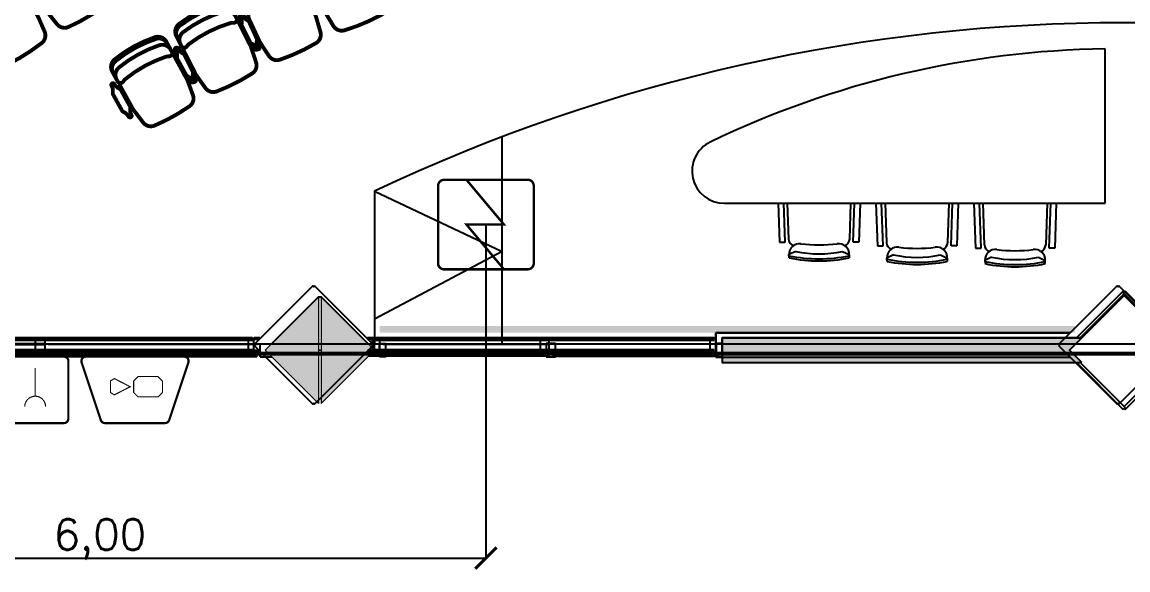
# Model space of a CAD drawing. Header units: metres. Extents: x -331 to 2982, y 362 to 2539.
# Drawn here: x 837.98 to 846.57, y 978.68 to 982.94 of the extents above; entities that cross this region are included whole.
import ezdxf

# ---------------------------------------------------------------- set-up
doc = ezdxf.new("R2010")
doc.units = ezdxf.units.M
doc.layers.get('0').update_dxf_attribs({"color": 251})
doc.layers.get('Defpoints').update_dxf_attribs({"color": 251})
doc.layers.add('_cotas', color=251, linetype='Continuous', lineweight=13)
doc.layers.add('BASE', color=8, linetype='Continuous', lineweight=5)
for name, color, linetype in [('CX', 251, 'Continuous'), ('DET. FUMAÇA', 1, 'Continuous'), ('Est', 251, 'Continuous'), ('Pis', 251, 'Continuous'), ('Renato', 7, 'Continuous')]:
    doc.layers.add(name, color=color, linetype=linetype)
doc.styles.add('COTA', font='simplex.shx')
doc.styles.get("Standard").update_dxf_attribs({"font": 'arial.ttf', "height": 0.3})
doc.dimstyles.new('1_100', dxfattribs={"dimtxt": 0.25, "dimasz": 0.15, "dimexe": 0.5, "dimexo": 0.25, "dimgap": 0.25, "dimtad": 1, "dimtxsty": 'Standard', "dimblk": 'DOT', "dimcen": 0.15, "dimadec": 0, "dimazin": 0, "dimtfac": 1, "dimtmove": 0, "dimatfit": 3, "dimfxl": 1, "dimarcsym": 0})

# ---------------------------------------------------------------- blocks, each defined once
blk = doc.blocks.new('XR_BL2_AND_MON-REV15$0$A$C331768BC')
at = {"layer": 'CX'}
for p, q in [((0, 71), (102, 71)), ((0, 0), (0, 71)), ((102, 71), (102, 0)), ((102, 0), (0, 0))]:
    blk.add_line(p, q, dxfattribs=at)
blk = doc.blocks.new('XR_BL2_AND_MON-REV15$0$A$C03051BF2')
at = {"layer": 'CX'}
blk.add_lwpolyline([(102, 46.2), (0, 46.2), (0, 0), (102, 0)], close=True, dxfattribs=at)
blk = doc.blocks.new('XR_BL2_AND_MON-REV15$0$P_M')
at = {"layer": 'Est'}
blk.add_lwpolyline([(0.4596, -0.4313), (0.4525, -0.4243), (0.4596, -0.4172), (0.0071, 0.0354), (0, 0.0283), (-0.0071, 0.0354), (-0.4596, -0.4172), (-0.4525, -0.4243), (-0.4596, -0.4313), (-0.0071, -0.8839), (0, -0.8768), (0.0071, -0.8839)], close=True, dxfattribs=at)
blk = doc.blocks.new('WEW')
at = {"color": 1, "lineweight": 0, "true_color": 0xe60000}
for p, q in [((1781.2441, 994.0054), (1781.4393, 994.4815)), ((1781.4393, 994.4815), (1781.3076, 994.3597)), ((1781.4393, 994.4815), (1781.4475, 994.3024)), ((1781.0746, 994.1749), (1781.4135, 993.836)), ((1781.4135, 994.1749), (1781.0746, 993.836))]:
    blk.add_line(p, q, dxfattribs=at)
at = {"color": 1, "true_color": 0xe60000, "const_width": 0.0172}
for points in [[(1779.2591, 993.7474), (1780.0234, 993.7474, 0.511918), (1780.056, 993.7926), (1779.907, 994.2397, 0.322823), (1779.8744, 994.2632), (1779.4081, 994.2632, 0.322823), (1779.3755, 994.2397), (1779.2264, 993.7926, 0.511918)], [(1780.1934, 994.2632), (1780.6405, 994.2632, -0.414214), (1780.6749, 994.2288), (1780.6749, 993.7817, -0.414214), (1780.6405, 993.7474), (1780.1934, 993.7474, -0.414214), (1780.1591, 993.7817), (1780.1591, 994.2288, -0.414214)], [(1780.7638, 993.7475), (1781.7243, 993.7475, 0.435311), (1781.7586, 993.7844, 0.930949), (1780.7295, 993.7844, 0.435311)]]:
    blk.add_lwpolyline(points, format="xyb", close=True, dxfattribs=at)
at = {"color": 1, "true_color": 0xe60000, "const_width": 0.0086}
for points in [[(1780.336, 994.1351), (1780.338, 994.1172), (1780.3444, 994.099), (1780.3512, 994.0881), (1780.3653, 994.0727), (1780.3732, 994.0672), (1780.3855, 994.0604), (1780.3972, 994.0568), (1780.4131, 994.0548), (1780.4214, 994.0548), (1780.4313, 994.0561), (1780.4499, 994.0615), (1780.4645, 994.0699), (1780.4775, 994.0816), (1780.4877, 994.0963), (1780.494, 994.1103), (1780.4969, 994.1224), (1780.4976, 994.1296), (1780.4978, 994.1357)], [(1780.417, 993.8365), (1780.417, 994.0546)]]:
    blk.add_lwpolyline(points, dxfattribs=at)
for points in [[(1779.4627, 994.06), (1779.6173, 994.06), (1779.6516, 994.0256), (1779.6516, 993.9362), (1779.6173, 993.9018), (1779.4627, 993.9018), (1779.4283, 993.9362), (1779.4283, 994.0256)], [(1779.8323, 993.9362), (1779.8323, 994.0256), (1779.8017, 994.0442), (1779.6788, 993.9809), (1779.8017, 993.9175)]]:
    blk.add_lwpolyline(points, close=True, dxfattribs=at)
at = {"color": 1, "lineweight": 0, "true_color": 0xe60000}
for radius in [0.1579, 0.1191, 0.0774]:
    blk.add_circle((1781.2441, 994.0054), radius, dxfattribs=at)
blk = doc.blocks.new('XR_BL2_AND_MON-REV15$0$PILAR_60X60_JUNTA')
at = {"layer": 'BASE'}
for points in [[(-0.4143, 0.01), (0, 0.4243), (0.4143, 0.01)], [(-0.4143, -0.01), (0, -0.4243), (0.4143, -0.01)]]:
    blk.add_hatch(color=256, dxfattribs=at).paths.add_polyline_path(points)
at = {"layer": 'BASE', "linetype": 'ByBlock'}
for points in [[(-0.4143, 0.01), (0, 0.4243), (0.4143, 0.01)], [(-0.4143, -0.01), (0, -0.4243), (0.4143, -0.01)]]:
    blk.add_lwpolyline(points, close=True, dxfattribs=at)
at = {"layer": 'BASE'}
blk.add_point((0, 0), dxfattribs=at)
blk = doc.blocks.new('XR_BL2_AND_MON-REV15$0$D7')
at = {"layer": 'BASE', "elevation": -2360.3554}
for points in [[(-0.0433, 1.3854), (-0.0493, 1.3854), (-0.0493, 2.675), (-0.0433, 2.675)], [(0.0437, 1.3854), (0.0497, 1.3854), (0.0497, 2.675), (0.0437, 2.675)], [(-0.0433, 1.3554), (-0.0493, 1.3554), (-0.0493, 0.0657), (-0.0433, 0.0657)], [(0.0437, 1.3554), (0.0497, 1.3554), (0.0497, 0.0657), (0.0437, 0.0657)]]:
    blk.add_lwpolyline(points, close=True, dxfattribs=at)
at = {"layer": 'BASE'}
blk.add_lwpolyline([(0.05, -0.05), (0.05, 0.04), (-0.05, 0.04), (-0.05, -0.05)], dxfattribs=at)
at = {"layer": 'BASE', "yscale": 0.0009999999999763531}
for name, p, xscale, zscale in [('XR_BL2_AND_MON-REV15$0$A$C03051BF2', (0.0512, 2.6545, 0.0295), -0.0009999999999763531, 0.001000000000004775), ('XR_BL2_AND_MON-REV15$0$A$C331768BC', (-0.0508, 1.3349, 0.059), 0.0009999999999763531, 0.0009999999999763531)]:
    blk.add_blockref(name, p, dxfattribs=dict(at, xscale=xscale, zscale=zscale))
at = {"layer": 'BASE', "xscale": 0.0009999999999763531, "yscale": 0.0009999999999763531, "zscale": 0.0009999999999763531, "rotation": 180}
blk.add_blockref('XR_BL2_AND_MON-REV15$0$A$C03051BF2', (0.0512, 0.0862, 0.0295), dxfattribs=at)
blk = doc.blocks.new('Detector de fumaça')
at = {"layer": 'DET. FUMAÇA', "linetype": 'Continuous', "lineweight": 15, "const_width": 0.0187}
blk.add_lwpolyline([(774.5995, 539.8158), (775.2491, 539.8158, -0.414214), (775.2958, 539.769), (775.2958, 539.1669, -0.414214), (775.2491, 539.1202), (774.5995, 539.1202, -0.414214), (774.5527, 539.1669), (774.5527, 539.769, -0.414214)], format="xyb", close=True, dxfattribs=at)
blk.add_lwpolyline([(774.773, 539.8158), (775.0645, 539.468), (774.773, 539.468), (775.0645, 539.1202)], dxfattribs=at)
blk = doc.blocks.new('_ARCHTICK')
at = {"color": 0, "linetype": 'ByBlock', "const_width": 0.15}
blk.add_lwpolyline([(-0.5, -0.5), (0.5, 0.5)], dxfattribs=at)
blk = doc.blocks.new('*D4774')
at = {"layer": '_cotas', "color": 1, "lineweight": -2, "transparency": 16777216}
for p, q in [((835.5814, 981.3673), (835.5814, 978.7762)), ((841.5814, 981.3673), (841.5814, 978.7762)), ((835.5814, 978.7762), (841.5814, 978.7762))]:
    blk.add_line(p, q, dxfattribs=at)
at = {"layer": 'Defpoints', "color": 0, "transparency": 16777216}
for p in [(835.5814, 981.3673), (841.5814, 981.3673), (841.5814, 978.7762)]:
    blk.add_point(p, dxfattribs=at)
at = {"layer": '_cotas', "color": 1, "lineweight": -2, "transparency": 16777216, "xscale": 0.165, "yscale": 0.165, "zscale": 0.165, "rotation": 180}
blk.add_blockref('_ARCHTICK', (835.5814, 978.7762), dxfattribs=at)
at = {"layer": '_cotas', "color": 1, "lineweight": -2, "transparency": 16777216, "xscale": 0.165, "yscale": 0.165, "zscale": 0.165}
blk.add_blockref('_ARCHTICK', (841.5814, 978.7762), dxfattribs=at)
at = {"layer": '_cotas', "color": 1, "transparency": 16777216, "insert": (838.5814, 978.9228), "char_height": 0.24, "attachment_point": 5, "style": 'COTA'}
blk.add_mtext('\\A1;6,00', dxfattribs=at)
blk = doc.blocks.new('_Dot')
at = {"color": 0, "linetype": 'ByBlock', "lineweight": -2}
blk.add_line((-0.5, 0), (-1, 0), dxfattribs=at)
at = {"color": 0, "linetype": 'ByBlock', "const_width": 0.5}
blk.add_lwpolyline([(-0.25, 0, 1), (0.25, 0, 1)], format="xyb", close=True, dxfattribs=at)

msp = doc.modelspace()

# ---------------------------------------------------------------- hatches: boundary and pattern name
at = {"layer": 'Renato'}
h = msp.add_hatch(color=256, dxfattribs=at)
h.dxf.hatch_style = 1
h.paths.add_polyline_path([(840.7553, 980.5285), (846.1596, 980.5285), (846.1596, 980.5785), (840.7553, 980.5785)])
msp.add_hatch(color=256, dxfattribs=at).paths.add_polyline_path([(846.2118, 980.2962), (846.1168, 980.3912), (846.2118, 980.4862), (843.416, 980.4862), (843.416, 980.2962)])

# ---------------------------------------------------------------- linework, layer by layer
at = {"lineweight": 0}
msp.add_lwpolyline([(830.51, 980.3648), (862.4472, 980.3648, 1.000162), (862.4486, 989.1047), (862.118, 989.1022), (862.118, 991.1173), (862.193, 991.1173), (862.193, 991.3073), (830.793, 991.3073), (830.793, 991.1173), (830.868, 991.1173), (830.868, 989.1048, 1.0398), (830.5074, 980.3647, 0.005135)], format="xyb", close=True, dxfattribs=at)
at = {"layer": 'Pis'}
for p, q in [((846.393, 981.5323), (846.393, 982.7313)), ((843.4329, 981.5323), (846.393, 981.5323)), ((843.8514, 981.5323), (843.8617, 981.2299)), ((843.9057, 981.2299), (843.8954, 981.5323)), ((843.9229, 981.5323), (843.932, 981.2545)), ((844.4085, 981.2545), (844.4177, 981.5323)), ((844.4349, 981.2299), (844.4452, 981.5323)), ((844.4892, 981.5323), (844.4789, 981.2299)), ((844.6119, 981.5323), (844.6231, 981.203)), ((844.6671, 981.203), (844.6559, 981.5323)), ((844.6834, 981.5323), (844.6935, 981.2276)), ((845.1699, 981.2276), (845.18, 981.5323)), ((845.1963, 981.203), (845.2075, 981.5323)), ((845.2515, 981.5323), (845.2403, 981.203)), ((845.3727, 981.5323), (845.3845, 981.1851)), ((845.4285, 981.1851), (845.4167, 981.5323)), ((845.4549, 981.2097), (845.4442, 981.5323)), ((845.942, 981.5323), (845.9314, 981.2097)), ((845.9577, 981.1851), (845.9696, 981.5323)), ((846.0136, 981.5323), (846.0017, 981.1851)), ((843.8617, 981.2299), (843.9057, 981.2299)), ((844.4789, 981.2299), (844.4349, 981.2299)), ((843.9882, 981.1587), (843.936, 981.1336)), ((844.3524, 981.1587), (844.4045, 981.1336)), ((844.6231, 981.203), (844.6671, 981.203)), ((845.2403, 981.203), (845.1963, 981.203)), ((845.3845, 981.1851), (845.4285, 981.1851)), ((846.0017, 981.1851), (845.9577, 981.1851)), ((843.9369, 981.1084), (843.936, 981.1336)), ((844.4045, 981.1336), (844.4037, 981.1084)), ((844.7496, 981.1317), (844.6975, 981.1067)), ((844.6983, 981.0815), (844.6975, 981.1067)), ((845.1138, 981.1317), (845.1659, 981.1067)), ((845.1659, 981.1067), (845.1651, 981.0815)), ((845.511, 981.1138), (845.4589, 981.0887)), ((845.4589, 981.0887), (845.4597, 981.0636)), ((845.8752, 981.1138), (845.9274, 981.0887)), ((845.9265, 981.0636), (845.9274, 981.0887)), ((839.7789, 980.3819), (839.7789, 980.4819)), ((840.6598, 980.4821), (843.3679, 980.4821)), ((843.3679, 980.4821), (843.3679, 980.5273)), ((843.3679, 980.5273), (846.1213, 980.5273)), ((843.3679, 980.4873), (843.3679, 980.4771)), ((843.368, 980.5273), (846.1213, 980.5273)), ((843.368, 980.5273), (843.368, 980.3373)), ((846.1213, 980.5273), (843.368, 980.5273)), ((843.368, 980.5273), (843.368, 980.3373)), ((843.368, 980.3874), (843.368, 980.3773)), ((843.368, 980.3373), (846.1213, 980.3373)), ((843.368, 980.3373), (846.1213, 980.3373))]:
    msp.add_line(p, q, dxfattribs=at)
at = {"layer": 'Pis', "const_width": 0.03}
for points in [[(830.51, 980.3648), (862.4472, 980.3648, 1.000162), (862.4486, 989.1047), (862.118, 989.1022), (862.118, 991.1173), (862.193, 991.1173), (862.193, 991.3073), (830.793, 991.3073), (830.793, 991.1173), (830.868, 991.1173), (830.868, 989.1048, 1.0398), (830.5074, 980.3647, 0.005135)], [(839.5941, 982.9317, 0.08991), (839.2757, 982.7708, 0.086278), (839.2582, 982.752, -0.57735), (839.2149, 982.7544), (839.1756, 982.8322, -0.36261), (839.1973, 982.9259, -0.08991), (839.5157, 983.0868, -0.36261), (839.604, 983.0487), (839.6433, 982.9709, -0.57735), (839.6196, 982.9347, 0.086278)], [(839.8009, 982.8114), (839.7406, 982.9423, 0.164851), (839.7318, 982.9516, -0.162089), (839.6928, 982.9923, 1), (839.6701, 982.9818, -0.162089), (839.6757, 982.9257, 0.164851), (839.677, 982.913), (839.7373, 982.7821, 0.164851), (839.7462, 982.7728, -0.162089), (839.7851, 982.7321, 1), (839.8079, 982.7425, -0.162089), (839.8022, 982.7986, 0.164851)], [(839.7584, 982.7745, -0.164851), (839.7493, 982.7835), (839.6843, 982.9121, -0.164851), (839.6825, 982.9248, 0.162089), (839.6748, 982.9807, -1), (839.6971, 982.9919, 0.162089), (839.7376, 982.9527, -0.164851), (839.7467, 982.9437), (839.8117, 982.8151, -0.164851), (839.8136, 982.8023, 0.162089), (839.8212, 982.7465, -1), (839.7989, 982.7352, 0.162089)], [(839.0925, 982.6701, 0.08991), (838.7801, 982.4978, 0.086278), (838.7633, 982.4784, -0.57735), (838.72, 982.4793), (838.6779, 982.5556, -0.36261), (838.6962, 982.65, -0.08991), (839.0086, 982.8223, -0.36261), (839.0982, 982.7874), (839.1403, 982.7111, -0.57735), (839.1179, 982.674, 0.086278)], [(839.303, 982.558), (839.238, 982.6866, 0.164851), (839.2289, 982.6956, -0.162089), (839.1884, 982.7348, 1), (839.1661, 982.7236, -0.162089), (839.1737, 982.6677, 0.164851), (839.1755, 982.655), (839.2406, 982.5264, 0.164851), (839.2497, 982.5174, -0.162089), (839.2901, 982.4781, 1), (839.3125, 982.4894, -0.162089), (839.3048, 982.5453, 0.164851)], [(839.2624, 982.5189, -0.164851), (839.2529, 982.5276), (839.1833, 982.6538, -0.164851), (839.181, 982.6664, 0.162089), (839.1714, 982.722, -1), (839.1933, 982.734, 0.162089), (839.2351, 982.6963, -0.164851), (839.2446, 982.6876), (839.3142, 982.5614, -0.164851), (839.3165, 982.5488, 0.162089), (839.3261, 982.4932, -1), (839.3042, 982.4812, 0.162089)], [(838.8151, 982.2861), (838.7455, 982.4123, 0.164851), (838.736, 982.4209, -0.162089), (838.6942, 982.4587, 1), (838.6723, 982.4466, -0.162089), (838.6819, 982.3911, 0.164851), (838.6842, 982.3785), (838.7538, 982.2523, 0.164851), (838.7633, 982.2436, -0.162089), (838.8051, 982.2059, 1), (838.827, 982.2179, -0.162089), (838.8174, 982.2735, 0.164851)]]:
    msp.add_lwpolyline(points, format="xyb", close=True, dxfattribs=at)
for points in [[(838.0602, 983.2264, 0.149389), (838.0669, 983.1979), (838.1638, 983.0315, 0.03724), (838.1722, 983.0193), (838.2489, 982.9237, 0.342214), (838.3383, 982.9023, 0.051556), (838.6049, 983.0575, 0.342214), (838.6304, 983.1458), (838.5851, 983.2597, 0.03724), (838.5786, 983.2731), (838.4817, 983.4394, 0.149389), (838.4603, 983.4593)], [(840.2495, 983.2342, 0.149389), (840.2524, 983.2051), (840.3266, 983.0274, 0.03724), (840.3333, 983.0142), (840.3968, 982.9094, 0.342214), (840.4826, 982.8764, 0.051556), (840.7673, 982.9953, 0.342214), (840.8041, 983.0795), (840.7742, 983.1983, 0.03724), (840.7695, 983.2124), (840.6953, 983.3901, 0.149389), (840.6766, 983.4126)], [(839.7356, 982.9974, 0.149389), (839.7395, 982.9684), (839.8201, 982.7936, 0.03724), (839.8273, 982.7805), (839.8946, 982.6781, 0.342214), (839.9815, 982.6482, 0.051556), (840.2617, 982.7774, 0.342214), (840.2955, 982.8628), (840.2613, 982.9805, 0.03724), (840.2561, 982.9944), (840.1755, 983.1693, 0.149389), (840.156, 983.1911)], [(837.5796, 982.9277, 0.149389), (837.5872, 982.8995), (837.6897, 982.7365, 0.03724), (837.6985, 982.7245), (837.7784, 982.6316, 0.342214), (837.8685, 982.6132, 0.051556), (838.1297, 982.7774, 0.342214), (838.1521, 982.8665), (838.103, 982.9788, 0.03724), (838.0961, 982.992), (837.9936, 983.155, 0.149389), (837.9715, 983.1741)], [(839.1824, 982.8188, -0.36261), (839.2041, 982.9125, -0.08991), (839.5225, 983.0734, -0.36261), (839.6108, 983.0353)], [(839.2077, 982.7688, -0.36261), (839.2294, 982.8625, -0.08991), (839.5478, 983.0234, -0.36261), (839.6361, 982.9853)], [(839.231, 982.7415, 0.149389), (839.236, 982.7127), (839.3229, 982.5409, 0.03724), (839.3306, 982.5281), (839.4014, 982.4282, 0.342214), (839.4894, 982.4015, 0.051556), (839.7647, 982.5406, 0.342214), (839.7954, 982.6273), (839.757, 982.7436, 0.03724), (839.7513, 982.7574), (839.6644, 982.9292, 0.149389), (839.6442, 982.9503)], [(838.6851, 982.5424, -0.36261), (838.7034, 982.6368, -0.08991), (839.0158, 982.8091, -0.36261), (839.1054, 982.7743)], [(838.7122, 982.4934, -0.36261), (838.7305, 982.5878, -0.08991), (839.0429, 982.7601, -0.36261), (839.1325, 982.7252)], [(838.7365, 982.4669, 0.149389), (838.7426, 982.4383), (838.8356, 982.2697, 0.03724), (838.8437, 982.2573), (838.9181, 982.1599, 0.342214), (839.007, 982.1365, 0.051556), (839.2771, 982.2855, 0.342214), (839.3047, 982.3731), (839.262, 982.488, 0.03724), (839.2559, 982.5016), (839.1629, 982.6702, 0.149389), (839.1419, 982.6905)]]:
    msp.add_lwpolyline(points, format="xyb", dxfattribs=at)
for points in [[(838.1031, 980.4756), (838.1031, 980.4816), (836.4463, 980.4816), (836.4463, 980.4756)], [(838.1331, 980.4756), (838.1331, 980.4816), (839.7532, 980.4816), (839.7532, 980.4756)], [(842.0226, 980.476), (842.0226, 980.482), (840.7329, 980.482), (840.7329, 980.476)], [(842.0526, 980.476), (842.0526, 980.482), (843.3422, 980.482), (843.3422, 980.476)], [(838.1031, 980.3886), (838.1031, 980.3826), (836.4463, 980.3826), (836.4463, 980.3886)], [(838.1331, 980.3886), (838.1331, 980.3826), (839.7532, 980.3826), (839.7532, 980.3886)], [(842.0226, 980.389), (842.0226, 980.383), (840.7329, 980.383), (840.7329, 980.389)], [(842.0526, 980.389), (842.0526, 980.383), (843.3422, 980.383), (843.3422, 980.389)]]:
    msp.add_lwpolyline(points, close=True, dxfattribs=at)
for points in [[(839.7789, 980.4819), (839.8259, 980.4819)], [(840.6597, 980.4822), (840.7072, 980.4822), (840.7072, 980.3823), (840.6596, 980.3823)], [(839.7789, 980.3819), (839.8267, 980.3819)]]:
    msp.add_lwpolyline(points, dxfattribs=at)
at = {"layer": 'Pis'}
for centre, radius, start, end in [((846.3083, 969.4307), 16.2681, 89.52586, 125.68249), ((846.6635, 969.4027), 16.2991, 54.33485, 91.09929), ((846.6635, 969.4027), 16.2991, 54.33485, 91.09929), ((846.493, 975.4438), 7.2885, 90.78614, 115.76997), ((843.4329, 981.7823), 0.25, 115.76997, 270), ((843.987, 981.2569), 0.055, 182.45259, 253.60501), ((844.3536, 981.2569), 0.055, 286.39499, 357.54741), ((844.7484, 981.23), 0.055, 182.45259, 253.60501), ((845.115, 981.23), 0.055, 286.39499, 357.54741), ((844.0185, 981.1363), 0.0825, 82.88083, 181.89096), ((844.1703, 982.0184), 0.8788, 258.04144, 281.95856), ((844.1703, 982.3517), 1.1423, 262.88083, 277.11917), ((844.3221, 981.1363), 0.0825, 358.10904, 97.11917), ((844.7799, 981.1094), 0.0825, 82.88083, 181.89096), ((844.9317, 982.3248), 1.1423, 262.88083, 277.11917), ((845.0835, 981.1094), 0.0825, 358.10904, 97.11917), ((845.5098, 981.212), 0.055, 182.45259, 253.60501), ((845.5413, 981.0915), 0.0825, 82.88083, 181.89096), ((845.6931, 982.3068), 1.1423, 262.88083, 277.11917), ((845.8449, 981.0915), 0.0825, 358.10904, 97.11917), ((845.8764, 981.212), 0.055, 286.39499, 357.54741), ((844.1702, 982.2345), 1.1334, 258.08873, 281.9159), ((844.1702, 982.2383), 1.1538, 258.33023, 281.67432), ((844.9317, 982.2076), 1.1334, 258.08873, 281.9159), ((844.9317, 982.2114), 1.1538, 258.33023, 281.67432), ((844.9317, 981.9915), 0.8788, 258.04144, 281.95856), ((845.6932, 982.1897), 1.1334, 258.0841, 281.91127), ((845.6932, 982.1935), 1.1538, 258.32568, 281.66977), ((845.6931, 981.9736), 0.8788, 258.04144, 281.95856)]:
    msp.add_arc(centre, radius, start, end, dxfattribs=at)
at = {"layer": 'Renato'}
for p, q in [((841.7069, 980.4455), (841.7069, 982.0486)), ((840.7153, 981.6267), (841.7069, 981.1579)), ((841.7069, 981.1579), (840.7153, 980.6326)), ((843.416, 980.4862), (846.2118, 980.4862)), ((843.416, 980.4862), (843.416, 980.2962)), ((834.4153, 980.4412), (858.6239, 980.4412)), ((839.827, 980.3408, -2360.3554), (839.827, 980.4408)), ((843.416, 980.2962), (846.2118, 980.2962))]:
    msp.add_line(p, q, dxfattribs=at)
at = {"layer": 'Renato', "color": 2}
for p, q in [((846.541, 980.8296), (846.1976, 980.4862)), ((846.541, 980.8437), (846.534, 980.8508)), ((846.534, 980.8367), (846.5481, 980.8508)), ((846.8845, 980.4862), (846.534, 980.8367)), ((846.1694, 980.2962), (846.534, 979.9316)), ((846.1976, 980.2962), (846.5481, 979.9457)), ((846.541, 979.9528), (846.8845, 980.2962)), ((846.5481, 979.9316), (846.9127, 980.2962)), ((846.541, 979.9386), (846.534, 979.9316)), ((846.541, 979.9386), (846.5481, 979.9457)), ((846.541, 979.9386), (846.5481, 979.9316))]:
    msp.add_line(p, q, dxfattribs=at)
at = {"layer": 'Renato'}
msp.add_lwpolyline([(852.3668, 981.6267), (852.3668, 980.4459), (852.3668, 981.6267, 0.224579), (840.7153, 981.6267), (840.7153, 980.4412)], format="xyb", dxfattribs=at)
for points in [[(834.4153, 980.4412), (839.8742, 980.4412), (839.9186, 980.443), (840.281, 980.8055), (840.301, 980.8055), (840.6669, 980.4396), (840.7079, 980.4411), (843.416, 980.4411), (843.416, 980.4862), (846.2118, 980.4862), (846.541, 980.8155), (846.8703, 980.4862)], [(839.827, 980.4408), (839.9168, 980.4408)], [(843.416, 980.4462), (843.416, 980.4361)], [(839.827, 980.3408), (839.9172, 980.3408)], [(843.416, 980.3463), (843.416, 980.3362)]]:
    msp.add_lwpolyline(points, dxfattribs=at)
at = {"layer": 'Renato', "color": 2}
for points in [[(846.534, 980.8508), (846.1694, 980.4862)], [(846.9127, 980.4862), (846.5481, 980.8508)]]:
    msp.add_lwpolyline(points, dxfattribs=at)
at = {"layer": 'Renato'}
for points in [[(846.2118, 980.2962), (846.1168, 980.3912), (846.2118, 980.4862), (843.416, 980.4862), (843.416, 980.2962)], [(838.1511, 980.4345), (838.1511, 980.4405), (836.4943, 980.4405), (836.4943, 980.4345)], [(838.1811, 980.4345), (838.1811, 980.4405), (839.8013, 980.4405), (839.8013, 980.4345)], [(838.1511, 980.3475), (838.1511, 980.3415), (836.4943, 980.3415), (836.4943, 980.3475)], [(838.1811, 980.3475), (838.1811, 980.3415), (839.8013, 980.3415), (839.8013, 980.3475)]]:
    msp.add_lwpolyline(points, close=True, dxfattribs=at)

# ---------------------------------------------------------------- block references
at = {"lineweight": 0, "rotation": 180}
msp.add_blockref('WEW', (2618.4958, 1974.0885), dxfattribs=at)
at = {"layer": 'DET. FUMAÇA', "linetype": 'Continuous', "lineweight": 0}
msp.add_blockref('Detector de fumaça', (66.6571, 441.8993), dxfattribs=at)
at = {"layer": 'Pis', "rotation": 90}
for p in [(839.8187, 980.4323), (846.0687, 980.4323)]:
    msp.add_blockref('XR_BL2_AND_MON-REV15$0$P_M', p, dxfattribs=at)
at = {"layer": 'Pis', "xscale": 0.0009999999999763531, "yscale": 0.0009999999999763531, "zscale": 0.0009999999999763531}
for name, p, rotation in [('XR_BL2_AND_MON-REV15$0$A$C331768BC', (838.1536, 980.3813), 90), ('XR_BL2_AND_MON-REV15$0$A$C03051BF2', (839.7327, 980.4833), 270), ('XR_BL2_AND_MON-REV15$0$A$C03051BF2', (843.3217, 980.4835), 270)]:
    msp.add_blockref(name, p, dxfattribs=dict(at, rotation=rotation))
at = {"layer": 'Pis', "extrusion": (0, 0, -1), "xscale": 0.0009999999999763531, "yscale": 0.0009999999999763531, "zscale": -0.001000000000004775}
for name, p, rotation in [('XR_BL2_AND_MON-REV15$0$A$C03051BF2', (-840.7534, 980.4835), 270), ('XR_BL2_AND_MON-REV15$0$A$C331768BC', (-842.0021, 980.3815), 90)]:
    msp.add_blockref(name, p, dxfattribs=dict(at, rotation=rotation))
at = {"layer": 'Renato', "rotation": 89.99999999999999}
msp.add_blockref('XR_BL2_AND_MON-REV15$0$PILAR_60X60_JUNTA', (840.291, 980.3912), dxfattribs=at)
at = {"layer": 'Renato', "xscale": -1, "rotation": 270}
msp.add_blockref('XR_BL2_AND_MON-REV15$0$D7', (840.7153, 980.3912), dxfattribs=at)

# ---------------------------------------------------------------- dimensions: what is measured, and where the dimension line sits
at = {"layer": '_cotas', "color": 150}
dim = msp.add_linear_dim(base=(841.5814, 978.7762), p1=(835.5814, 981.3673), p2=(841.5814, 981.3673), dimstyle='1_100', override={"dimscale": 75, "dimtxt": 0.0032, "dimasz": 0.0022, "dimexe": 0, "dimexo": 0, "dimgap": 5e-05, "dimzin": 4, "dimtxsty": 'COTA', "dimblk": 'ARCHTICK', "dimcen": 0, "dimclrd": 1, "dimclre": 1, "dimclrt": 1, "dimadec": 2, "dimtix": 1, "dimtmove": 2, "dimldrblk": 'Dot', "dimtvp": 1, "dimtolj": 1, "dimtzin": 0}, dxfattribs=at)
dim.commit()
dim.dimension.update_dxf_attribs({"geometry": '*D4774', "text_midpoint": (838.5814, 978.9228)})

doc.saveas('drawing.dxf')
